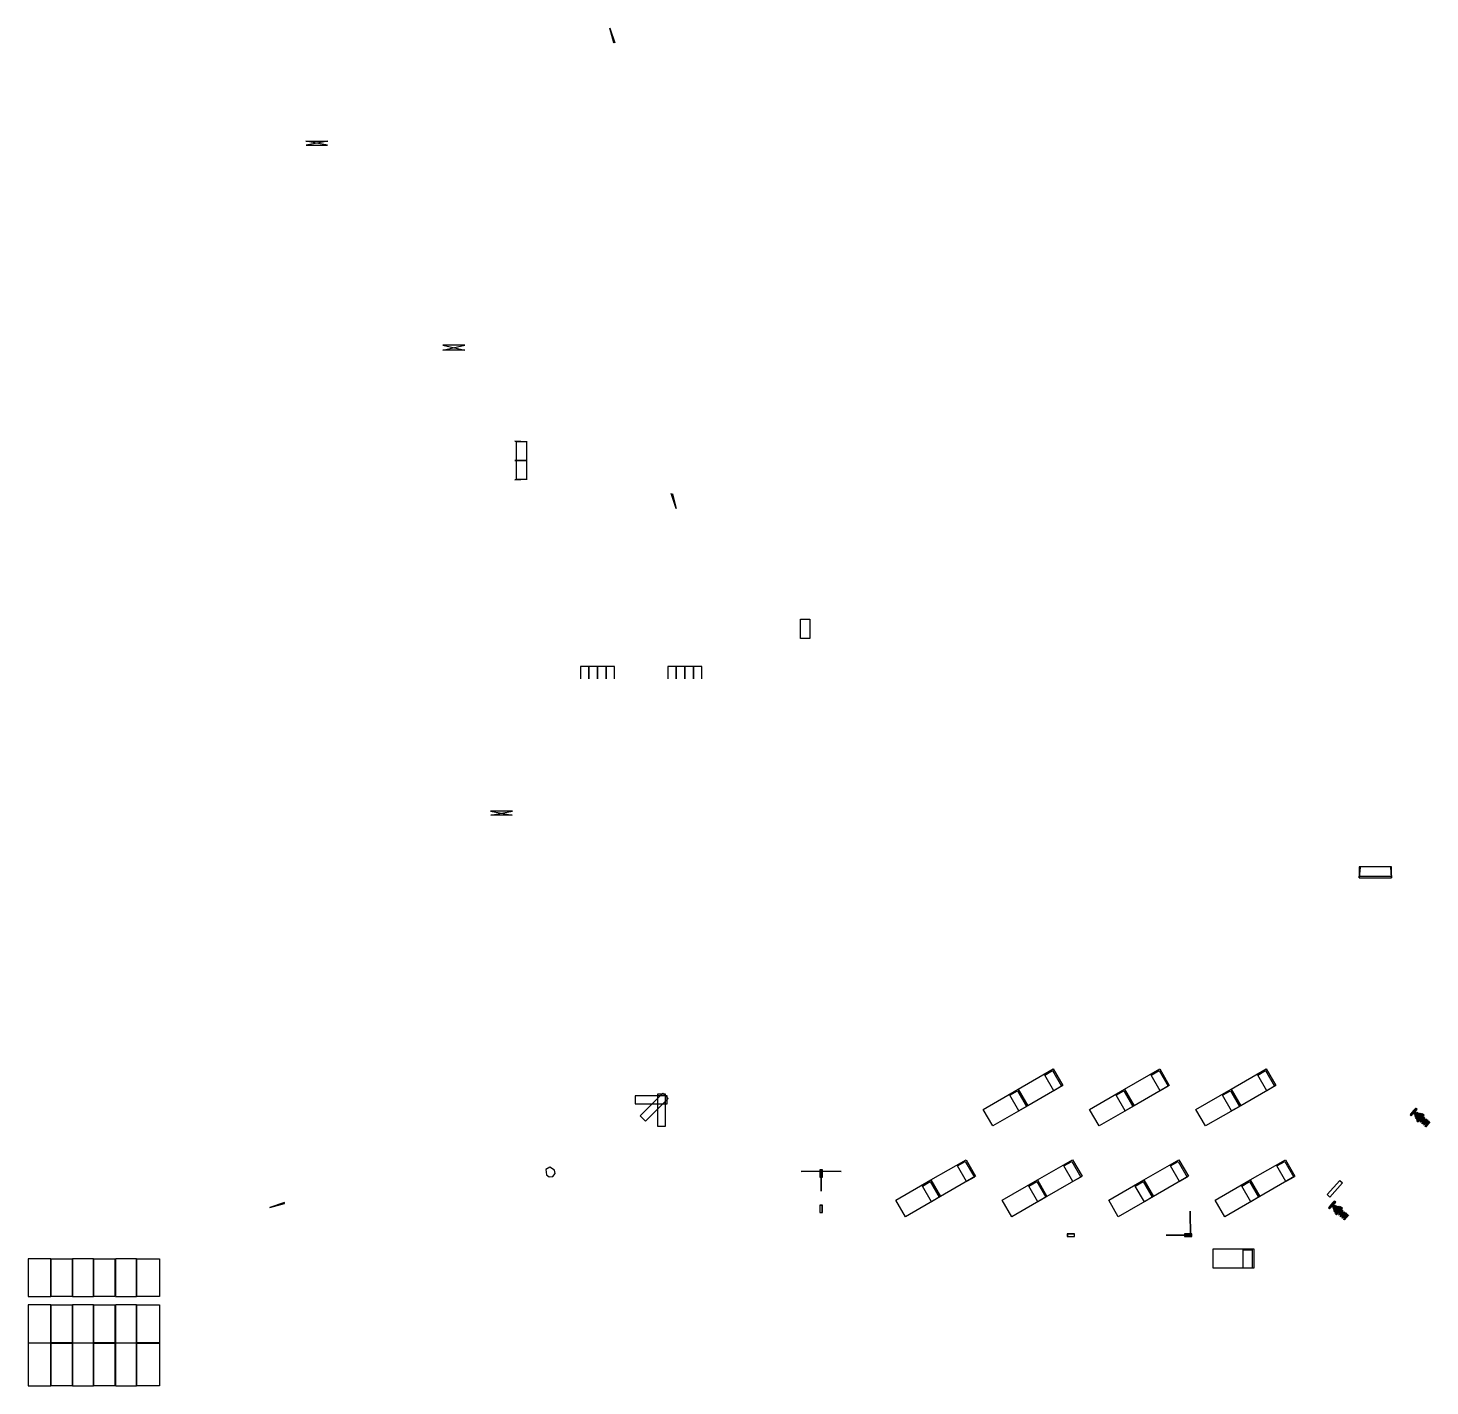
# Model space of a CAD drawing. Header units: millimetres. Extents: x -167342 to 210257, y -148500 to 0.
# Drawn here: x -92840 to -27113, y -119219 to -55549 of the extents above; entities that cross this region are included whole.
import ezdxf

# ---------------------------------------------------------------- set-up
doc = ezdxf.new("R2010")
doc.units = ezdxf.units.MM
doc.layers.add('CONTROL_SIMPLIFIED', color=7, linetype='Continuous')

msp = doc.modelspace()

# ---------------------------------------------------------------- linework, layer by layer
at = {"layer": 'CONTROL_SIMPLIFIED'}
for points in [[(-65326, -56247), (-65557, -55549), (-65322, -56247)], [(-65374, -56240), (-65556, -55551), (-65373, -56240)], [(-79798, -61041), (-78798, -61041), (-79813, -60853), (-78783, -60853), (-79798, -61041)], [(-72359, -70650), (-73399, -70650), (-72359, -70419), (-73399, -70419), (-72359, -70650)], [(-69434, -74947), (-70014, -74927), (-69434, -74947)], [(-69434, -75807), (-70014, -75827), (-69434, -75807)], [(-69434, -75847), (-70014, -75827), (-69434, -75847)], [(-69434, -76707), (-70014, -76727), (-69434, -76707)], [(-62680, -77376), (-62450, -78074), (-62685, -77376)], [(-62633, -77383), (-62450, -78072), (-62633, -77383)], [(-66542, -86062), (-66542, -85482), (-66942, -85482), (-66942, -86062)], [(-66142, -86062), (-66142, -85482), (-66542, -85482), (-66542, -86062)], [(-65742, -86062), (-65742, -85482), (-66142, -85482), (-66142, -86062)], [(-65342, -86062), (-65342, -85482), (-65742, -85482), (-65742, -86062)], [(-62447, -86062), (-62447, -85482), (-62847, -85482), (-62847, -86062)], [(-62047, -86062), (-62047, -85482), (-62447, -85482), (-62447, -86062)], [(-61647, -86062), (-61647, -85482), (-62047, -85482), (-62047, -86062)], [(-61247, -86062), (-61247, -85482), (-61647, -85482), (-61647, -86062)], [(-70142, -92450), (-71142, -92450), (-70127, -92265), (-71157, -92265), (-70142, -92450)], [(-30392, -94890), (-30432, -95395), (-30392, -94896)], [(-28940, -94890), (-28920, -95395), (-28940, -94896)], [(-30392, -95315), (-28940, -95315)], [(-55663, -110088), (-55653, -109095), (-55663, -110088)], [(-56591, -109161), (-55598, -109150), (-56591, -109161)], [(-54724, -109161), (-55717, -109150), (-54724, -109161)], [(-80814, -110617), (-81511, -110847), (-80813, -110612)], [(-80821, -110665), (-81510, -110847), (-80821, -110664)], [(-38348, -111017), (-38338, -112210), (-38348, -111017)], [(-39475, -112156), (-38282, -112146), (-39475, -112156)]]:
    msp.add_lwpolyline(points, dxfattribs=at)
for points in [[(-69454, -75807), (-69454, -74947), (-69954, -74947), (-69954, -75807)], [(-69454, -76707), (-69454, -75847), (-69954, -75847), (-69954, -76707)], [(-56182, -83270), (-56182, -84170), (-56632, -84170), (-56632, -83270)], [(-28920, -94875), (-30432, -94875), (-30432, -95395), (-28920, -95395)], [(-44324, -105129), (-45969, -106079), (-46419, -105300), (-44774, -104350)], [(-45172, -104641), (-44807, -104430), (-44384, -105164), (-44749, -105375)], [(-39333, -105129), (-40978, -106079), (-41428, -105300), (-39783, -104350)], [(-40182, -104641), (-39816, -104430), (-39393, -105164), (-39758, -105375)], [(-34342, -105129), (-35988, -106079), (-36438, -105300), (-34792, -104350)], [(-35191, -104641), (-34825, -104430), (-34402, -105164), (-34767, -105375)], [(-64377, -105620), (-64377, -105990), (-62877, -105990), (-62877, -105620)], [(-64146, -106547), (-63885, -106809), (-62824, -105748), (-63086, -105487)], [(-63327, -107040), (-62957, -107040), (-62957, -105540), (-63327, -105540)], [(-45969, -106079), (-47615, -107029), (-48065, -106250), (-46419, -105300)], [(-46818, -105591), (-46452, -105380), (-46029, -106114), (-46394, -106325)], [(-40978, -106079), (-42624, -107029), (-43074, -106250), (-41428, -105300)], [(-41827, -105591), (-41462, -105380), (-41038, -106114), (-41404, -106325)], [(-35988, -106079), (-37633, -107029), (-38083, -106250), (-36438, -105300)], [(-36836, -105591), (-36471, -105380), (-36047, -106114), (-36413, -106325)], [(-27880, -106430), (-27613, -106635), (-27724, -106795), (-27671, -106841), (-27386, -106516), (-27439, -106470), (-27584, -106601), (-27820, -106394), (-27708, -106234), (-27761, -106188), (-28046, -106513), (-27993, -106559)], [(-27890, -106411), (-27623, -106616), (-27696, -106809), (-27422, -106495), (-27604, -106594), (-27840, -106387), (-27766, -106193), (-28041, -106507)], [(-27909, -106388), (-27642, -106593), (-27737, -106767), (-27468, -106461), (-27628, -106578), (-27864, -106371), (-27769, -106197), (-28038, -106504)], [(-27898, -106398), (-27631, -106603), (-27716, -106785), (-27447, -106479), (-27618, -106588), (-27854, -106381), (-27769, -106197), (-28038, -106503)], [(-27910, -106385), (-27643, -106590), (-27741, -106762), (-27474, -106458), (-27631, -106577), (-27867, -106370), (-27770, -106198), (-28037, -106502)], [(-27903, -106392), (-27636, -106597), (-27726, -106775), (-27459, -106471), (-27624, -106583), (-27860, -106376), (-27770, -106198), (-28037, -106502)], [(-27911, -106382), (-27644, -106587), (-27744, -106757), (-27479, -106455), (-27634, -106576), (-27871, -106369), (-27771, -106199), (-28036, -106501)], [(-27905, -106389), (-27638, -106594), (-27731, -106769), (-27465, -106466), (-27627, -106582), (-27863, -106375), (-27770, -106199), (-28036, -106502)], [(-27906, -106385), (-27639, -106590), (-27734, -106764), (-27471, -106464), (-27631, -106581), (-27867, -106374), (-27771, -106200), (-28035, -106501)], [(-27908, -106383), (-27641, -106588), (-27738, -106760), (-27476, -106460), (-27634, -106579), (-27870, -106372), (-27772, -106201), (-28035, -106500)], [(-27908, -106385), (-27676, -106562), (-27758, -106715), (-27522, -106447), (-27663, -106548), (-27868, -106369), (-27786, -106216), (-28021, -106484)], [(-27910, -106382), (-27677, -106559), (-27761, -106710), (-27528, -106444), (-27666, -106547), (-27871, -106368), (-27787, -106217), (-28020, -106483)], [(-27906, -106382), (-27673, -106560), (-27756, -106713), (-27525, -106449), (-27666, -106551), (-27870, -106371), (-27788, -106219), (-28019, -106482)], [(-27908, -106380), (-27675, -106557), (-27759, -106708), (-27530, -106446), (-27668, -106550), (-27873, -106370), (-27789, -106219), (-28018, -106481)], [(-27871, -106344), (-27694, -106524), (-27568, -106438), (-27772, -106671), (-27704, -106535), (-27880, -106381), (-28006, -106467), (-27801, -106234)], [(-27871, -106344), (-27694, -106524), (-27570, -106440), (-27771, -106669), (-27704, -106535), (-27880, -106381), (-28004, -106465), (-27803, -106236)], [(-27874, -106366), (-27698, -106521), (-27577, -106433), (-27778, -106663), (-27708, -106532), (-27883, -106378), (-28004, -106465), (-27803, -106236)], [(-27857, -106354), (-27248, -106912), (-27113, -106842), (-27313, -107069), (-27261, -106926), (-27868, -106394), (-28003, -106464), (-27803, -106236)], [(-27878, -106340), (-27701, -106520), (-27583, -106431), (-27782, -106658), (-27709, -106529), (-27885, -106374), (-28003, -106464), (-27804, -106237)], [(-27875, -106344), (-27697, -106523), (-27576, -106438), (-27774, -106664), (-27705, -106532), (-27881, -106377), (-28003, -106463), (-27804, -106237)], [(-27859, -106342), (-27408, -106774), (-27271, -106704), (-27471, -106931), (-27418, -106786), (-27866, -106393), (-28003, -106464), (-27804, -106237)], [(-27860, -106352), (-27251, -106910), (-27118, -106838), (-27317, -107065), (-27263, -106924), (-27870, -106391), (-28003, -106464), (-27804, -106237)], [(-27786, -106252), (-27860, -106379), (-27490, -106703), (-27357, -106628), (-27556, -106855), (-27500, -106714), (-27870, -106389), (-28003, -106464)], [(-27877, -106343), (-27699, -106522), (-27579, -106435), (-27777, -106661), (-27706, -106530), (-27882, -106376), (-28002, -106463), (-27804, -106237)], [(-27909, -106381), (-27642, -106586), (-27709, -106720), (-27511, -106495), (-27635, -106579), (-27871, -106372), (-27804, -106237), (-28002, -106463)], [(-27871, -106336), (-27568, -106637), (-27442, -106555), (-27640, -106781), (-27575, -106645), (-27876, -106381), (-28002, -106463), (-27804, -106237)], [(-27869, -106338), (-27566, -106639), (-27438, -106559), (-27635, -106785), (-27573, -106647), (-27874, -106383), (-28002, -106463), (-27804, -106237)], [(-27866, -106337), (-27415, -106770), (-27284, -106694), (-27482, -106919), (-27423, -106780), (-27872, -106387), (-28002, -106463), (-27804, -106237)], [(-27863, -106340), (-27412, -106773), (-27278, -106699), (-27476, -106925), (-27420, -106782), (-27869, -106389), (-28002, -106463), (-27804, -106237)], [(-27910, -106391), (-27350, -106845), (-27407, -106985), (-27209, -106760), (-27341, -106834), (-27861, -106378), (-27804, -106237), (-28002, -106463)], [(-27861, -106341), (-27338, -106837), (-27203, -106765), (-27401, -106990), (-27347, -106847), (-27867, -106391), (-28002, -106463), (-27804, -106237)], [(-27865, -106349), (-27256, -106907), (-27128, -106831), (-27326, -107056), (-27267, -106919), (-27874, -106387), (-28002, -106463), (-27804, -106237)], [(-27878, -106343), (-27700, -106522), (-27581, -106434), (-27778, -106659), (-27706, -106529), (-27882, -106375), (-28002, -106463), (-27805, -106238)], [(-27910, -106379), (-27643, -106584), (-27712, -106717), (-27515, -106492), (-27637, -106578), (-27873, -106371), (-27805, -106238), (-28002, -106463)], [(-27903, -106385), (-27270, -106916), (-27333, -107049), (-27136, -106825), (-27260, -106904), (-27868, -106372), (-27805, -106238), (-28002, -106463)], [(-27789, -106251), (-27863, -106377), (-27493, -106702), (-27362, -106625), (-27560, -106851), (-27501, -106711), (-27871, -106386), (-28002, -106463)], [(-27991, -106472), (-27877, -106380), (-27610, -106614), (-27676, -106749), (-27478, -106524), (-27603, -106607), (-27871, -106372), (-27805, -106238)], [(-27989, -106475), (-27875, -106382), (-27608, -106617), (-27671, -106753), (-27474, -106528), (-27600, -106608), (-27868, -106374), (-27804, -106237)], [(-27989, -106474), (-27873, -106384), (-27504, -106709), (-27565, -106847), (-27367, -106621), (-27496, -106700), (-27866, -106375), (-27804, -106237)], [(-27878, -106342), (-27733, -106490), (-27631, -106419), (-27799, -106611), (-27743, -106501), (-27885, -106375), (-27987, -106446), (-27819, -106254)], [(-27881, -106341), (-27736, -106490), (-27637, -106416), (-27803, -106606), (-27743, -106498), (-27887, -106372), (-27986, -106445), (-27820, -106255)], [(-27879, -106344), (-27735, -106492), (-27633, -106421), (-27798, -106609), (-27741, -106499), (-27884, -106373), (-27986, -106444), (-27821, -106256)], [(-27909, -106378), (-27676, -106555), (-27730, -106668), (-27565, -106480), (-27670, -106549), (-27875, -106369), (-27821, -106256), (-27986, -106444)], [(-27880, -106344), (-27736, -106492), (-27635, -106420), (-27799, -106607), (-27741, -106498), (-27884, -106372), (-27985, -106444), (-27821, -106257)], [(-27910, -106376), (-27677, -106554), (-27733, -106665), (-27569, -106478), (-27672, -106548), (-27877, -106368), (-27821, -106257), (-27985, -106444)], [(-27980, -106484), (-27865, -106394), (-27345, -106851), (-27395, -106996), (-27196, -106769), (-27334, -106839), (-27854, -106382), (-27804, -106237)], [(-27907, -106372), (-27776, -106470), (-27820, -106559), (-27686, -106405), (-27768, -106461), (-27881, -106362), (-27836, -106274), (-27971, -106427)], [(-27903, -106374), (-27772, -106472), (-27814, -106563), (-27680, -106411), (-27765, -106464), (-27878, -106366), (-27837, -106274), (-27970, -106426)], [(-27905, -106387), (-27481, -106729), (-27510, -106830), (-27377, -106678), (-27473, -106719), (-27865, -106375), (-27837, -106274), (-27970, -106426)], [(-27878, -106343), (-27700, -106522), (-27613, -106471), (-27746, -106622), (-27706, -106529), (-27882, -106375), (-27970, -106426), (-27837, -106275)], [(-27906, -106376), (-27626, -106600), (-27666, -106692), (-27533, -106541), (-27620, -106593), (-27877, -106367), (-27837, -106275), (-27970, -106426)], [(-27872, -106344), (-27549, -106654), (-27457, -106608), (-27589, -106759), (-27556, -106662), (-27878, -106380), (-27970, -106426), (-27837, -106275)], [(-27907, -106384), (-27483, -106727), (-27514, -106825), (-27381, -106674), (-27475, -106718), (-27868, -106373), (-27837, -106275), (-27970, -106426)], [(-27906, -106371), (-27774, -106469), (-27819, -106557), (-27687, -106407), (-27769, -106463), (-27882, -106364), (-27837, -106275), (-27969, -106425)], [(-27880, -106342), (-27702, -106521), (-27616, -106469), (-27748, -106619), (-27707, -106527), (-27883, -106373), (-27969, -106425), (-27837, -106275)], [(-27908, -106372), (-27626, -106598), (-27669, -106688), (-27538, -106538), (-27621, -106593), (-27881, -106365), (-27838, -106275), (-27969, -106425)], [(-27907, -106374), (-27627, -106598), (-27669, -106689), (-27537, -106539), (-27622, -106592), (-27879, -106366), (-27837, -106275), (-27969, -106425)], [(-27909, -106375), (-27593, -106628), (-27634, -106719), (-27502, -106569), (-27588, -106621), (-27878, -106367), (-27838, -106275), (-27969, -106425)], [(-27908, -106376), (-27592, -106629), (-27631, -106722), (-27499, -106572), (-27586, -106622), (-27876, -106368), (-27837, -106275), (-27969, -106425)], [(-27909, -106378), (-27559, -106658), (-27596, -106752), (-27465, -106602), (-27553, -106651), (-27875, -106369), (-27838, -106275), (-27969, -106425)], [(-27875, -106342), (-27551, -106652), (-27461, -106605), (-27593, -106755), (-27558, -106660), (-27880, -106378), (-27969, -106425), (-27837, -106275)], [(-27910, -106380), (-27486, -106723), (-27521, -106818), (-27390, -106668), (-27480, -106715), (-27872, -106371), (-27838, -106275), (-27969, -106425)], [(-27909, -106382), (-27485, -106724), (-27518, -106821), (-27386, -106671), (-27478, -106716), (-27870, -106372), (-27837, -106275), (-27969, -106425)], [(-27882, -106343), (-27737, -106491), (-27662, -106445), (-27778, -106577), (-27742, -106497), (-27885, -106371), (-27961, -106416), (-27846, -106284)], [(-27907, -106371), (-27661, -106567), (-27698, -106647), (-27582, -106515), (-27657, -106562), (-27882, -106364), (-27846, -106284), (-27961, -106416)], [(-27905, -106372), (-27660, -106569), (-27695, -106650), (-27579, -106517), (-27655, -106563), (-27880, -106365), (-27845, -106284), (-27961, -106416)], [(-27885, -106343), (-27659, -106561), (-27586, -106513), (-27701, -106644), (-27662, -106565), (-27888, -106368), (-27961, -106416), (-27846, -106285)], [(-27886, -106344), (-27772, -106461), (-27708, -106422), (-27807, -106535), (-27776, -106466), (-27889, -106367), (-27953, -106407), (-27854, -106294)], [(-27886, -106344), (-27692, -106531), (-27628, -106492), (-27727, -106604), (-27696, -106536), (-27889, -106367), (-27953, -106407), (-27854, -106294)], [(-27887, -106344), (-27693, -106531), (-27630, -106491), (-27728, -106603), (-27697, -106535), (-27889, -106366), (-27952, -106406), (-27854, -106294)], [(-27945, -106413), (-27890, -106367), (-27809, -106438), (-27840, -106505), (-27741, -106393), (-27804, -106433), (-27885, -106361), (-27854, -106294)], [(-27887, -106345), (-27729, -106499), (-27674, -106468), (-27757, -106562), (-27733, -106503), (-27890, -106366), (-27945, -106397)], [(-27907, -106366), (-27734, -106502), (-27758, -106560), (-27676, -106467), (-27730, -106499), (-27887, -106362), (-27862, -106304)], [(-68535, -109313), (-68403, -109417), (-68236, -109397), (-68132, -109265), (-68151, -109098), (-68384, -108955), (-68563, -109076)], [(-55723, -109090), (-55723, -109437), (-55592, -109437), (-55592, -109090)], [(-55711, -109099), (-55711, -109428), (-55603, -109428), (-55603, -109099)], [(-48415, -109388), (-50060, -110338), (-50510, -109559), (-48865, -108609)], [(-49263, -108900), (-48898, -108689), (-48474, -109422), (-48840, -109633)], [(-43424, -109388), (-45069, -110338), (-45519, -109559), (-43874, -108609)], [(-44272, -108900), (-43907, -108689), (-43484, -109422), (-43849, -109633)], [(-38433, -109388), (-40078, -110338), (-40528, -109559), (-38883, -108609)], [(-39282, -108900), (-38916, -108689), (-38493, -109422), (-38858, -109633)], [(-33442, -109388), (-35088, -110338), (-35538, -109559), (-33892, -108609)], [(-34291, -108900), (-33925, -108689), (-33502, -109422), (-33867, -109633)], [(-50060, -110338), (-51706, -111288), (-52156, -110509), (-50510, -109559)], [(-50909, -109850), (-50543, -109639), (-50120, -110372), (-50485, -110583)], [(-45069, -110338), (-46715, -111288), (-47165, -110509), (-45519, -109559)], [(-45918, -109850), (-45552, -109639), (-45129, -110372), (-45494, -110583)], [(-40078, -110338), (-41724, -111288), (-42174, -110509), (-40528, -109559)], [(-40927, -109850), (-40562, -109639), (-40138, -110372), (-40504, -110583)], [(-35088, -110338), (-36733, -111288), (-37183, -110509), (-35538, -109559)], [(-35936, -109850), (-35571, -109639), (-35147, -110372), (-35513, -110583)], [(-31813, -110362), (-31939, -110244), (-31340, -109582), (-31213, -109700)], [(-55592, -111090), (-55592, -110742), (-55723, -110742), (-55723, -111090)], [(-55603, -111081), (-55603, -110751), (-55711, -110751), (-55711, -111081)], [(-31705, -110791), (-31438, -110996), (-31548, -111155), (-31496, -111202), (-31211, -110877), (-31263, -110831), (-31408, -110962), (-31644, -110755), (-31533, -110595), (-31585, -110548), (-31870, -110873), (-31817, -110919)], [(-31715, -110772), (-31448, -110977), (-31521, -111170), (-31246, -110856), (-31428, -110954), (-31664, -110747), (-31590, -110554), (-31865, -110868)], [(-31733, -110749), (-31466, -110954), (-31561, -111128), (-31292, -110821), (-31452, -110938), (-31688, -110731), (-31593, -110557), (-31862, -110864)], [(-31723, -110758), (-31456, -110963), (-31540, -111146), (-31272, -110840), (-31442, -110948), (-31679, -110741), (-31593, -110558), (-31862, -110864)], [(-31735, -110746), (-31467, -110951), (-31565, -111123), (-31298, -110818), (-31456, -110937), (-31692, -110730), (-31594, -110559), (-31861, -110863)], [(-31729, -110749), (-31462, -110954), (-31555, -111130), (-31290, -110827), (-31452, -110942), (-31688, -110735), (-31595, -110559), (-31861, -110862)], [(-31727, -110753), (-31460, -110958), (-31550, -111136), (-31283, -110832), (-31448, -110944), (-31684, -110737), (-31594, -110559), (-31861, -110863)], [(-31736, -110743), (-31469, -110948), (-31568, -111118), (-31303, -110815), (-31459, -110937), (-31695, -110730), (-31595, -110560), (-31860, -110862)], [(-31731, -110746), (-31464, -110951), (-31559, -111125), (-31295, -110824), (-31455, -110941), (-31691, -110734), (-31596, -110560), (-31860, -110861)], [(-31732, -110743), (-31465, -110948), (-31563, -111120), (-31300, -110821), (-31458, -110940), (-31694, -110733), (-31596, -110561), (-31859, -110860)], [(-31733, -110745), (-31500, -110923), (-31582, -111076), (-31347, -110807), (-31488, -110909), (-31692, -110729), (-31610, -110577), (-31845, -110845)], [(-31734, -110742), (-31501, -110920), (-31586, -111071), (-31352, -110805), (-31491, -110908), (-31695, -110729), (-31611, -110578), (-31844, -110844)], [(-31730, -110743), (-31498, -110920), (-31580, -111073), (-31349, -110810), (-31490, -110911), (-31694, -110732), (-31612, -110579), (-31843, -110842)], [(-31732, -110740), (-31499, -110918), (-31584, -111068), (-31354, -110807), (-31493, -110910), (-31697, -110731), (-31613, -110580), (-31842, -110842)], [(-31696, -110705), (-31518, -110884), (-31392, -110799), (-31597, -111032), (-31528, -110896), (-31704, -110741), (-31830, -110827), (-31625, -110594)], [(-31696, -110705), (-31518, -110884), (-31394, -110801), (-31595, -111030), (-31528, -110896), (-31704, -110741), (-31828, -110825), (-31627, -110596)], [(-31698, -110727), (-31522, -110881), (-31402, -110794), (-31603, -111023), (-31532, -110892), (-31708, -110738), (-31828, -110825), (-31627, -110596)], [(-31682, -110715), (-31073, -111273), (-30938, -111202), (-31137, -111430), (-31085, -111287), (-31693, -110754), (-31828, -110825), (-31628, -110597)], [(-31703, -110701), (-31525, -110880), (-31407, -110791), (-31606, -111018), (-31533, -110889), (-31709, -110735), (-31827, -110824), (-31628, -110597)], [(-31683, -110703), (-31233, -111135), (-31096, -111064), (-31295, -111291), (-31242, -111146), (-31690, -110753), (-31827, -110824), (-31628, -110597)], [(-31684, -110713), (-31075, -111271), (-30942, -111199), (-31142, -111426), (-31087, -111285), (-31694, -110752), (-31827, -110824), (-31628, -110597)], [(-31701, -110703), (-31524, -110883), (-31403, -110796), (-31601, -111021), (-31530, -110891), (-31706, -110736), (-31827, -110824), (-31629, -110598)], [(-31699, -110704), (-31522, -110884), (-31400, -110798), (-31598, -111024), (-31529, -110892), (-31705, -110738), (-31827, -110824), (-31628, -110598)], [(-31733, -110742), (-31466, -110947), (-31533, -111081), (-31336, -110855), (-31460, -110939), (-31696, -110732), (-31629, -110598), (-31827, -110824)], [(-31696, -110697), (-31392, -110997), (-31266, -110916), (-31464, -111141), (-31400, -111006), (-31700, -110742), (-31827, -110824), (-31629, -110598)], [(-31693, -110699), (-31390, -110999), (-31262, -110920), (-31460, -111145), (-31397, -111008), (-31698, -110744), (-31827, -110824), (-31629, -110598)], [(-31690, -110698), (-31239, -111131), (-31108, -111054), (-31306, -111280), (-31248, -111140), (-31696, -110747), (-31827, -110824), (-31629, -110598)], [(-31687, -110701), (-31236, -111133), (-31102, -111060), (-31300, -111285), (-31245, -111143), (-31693, -110750), (-31827, -110824), (-31629, -110598)], [(-31734, -110752), (-31174, -111205), (-31231, -111346), (-31033, -111120), (-31165, -111195), (-31685, -110738), (-31629, -110598), (-31827, -110824)], [(-31685, -110702), (-31162, -111197), (-31027, -111125), (-31225, -111351), (-31171, -111208), (-31692, -110752), (-31827, -110824), (-31629, -110598)], [(-31689, -110710), (-31080, -111268), (-30952, -111191), (-31150, -111417), (-31091, -111280), (-31698, -110747), (-31827, -110824), (-31629, -110598)], [(-31614, -110611), (-31688, -110738), (-31318, -111062), (-31187, -110986), (-31384, -111211), (-31326, -111071), (-31696, -110747), (-31827, -110824)], [(-31611, -110612), (-31685, -110739), (-31315, -111064), (-31181, -110989), (-31381, -111216), (-31324, -111074), (-31694, -110750), (-31827, -110824)], [(-31702, -110703), (-31525, -110883), (-31405, -110795), (-31602, -111020), (-31531, -110890), (-31707, -110735), (-31826, -110823), (-31629, -110598)], [(-31735, -110740), (-31467, -110945), (-31536, -111078), (-31339, -110853), (-31462, -110938), (-31698, -110731), (-31629, -110598), (-31826, -110823)], [(-31727, -110745), (-31094, -111276), (-31157, -111410), (-30960, -111185), (-31084, -111265), (-31692, -110732), (-31629, -110598), (-31826, -110823)], [(-31815, -110833), (-31702, -110740), (-31434, -110975), (-31500, -111109), (-31303, -110885), (-31427, -110967), (-31695, -110733), (-31629, -110598)], [(-31814, -110835), (-31698, -110745), (-31328, -111069), (-31389, -111207), (-31191, -110982), (-31320, -111060), (-31690, -110736), (-31629, -110598)], [(-31813, -110835), (-31700, -110743), (-31432, -110977), (-31496, -111114), (-31298, -110888), (-31425, -110969), (-31692, -110734), (-31629, -110598)], [(-31702, -110703), (-31558, -110851), (-31456, -110780), (-31624, -110971), (-31567, -110861), (-31710, -110736), (-31812, -110807), (-31644, -110615)], [(-31705, -110702), (-31560, -110850), (-31461, -110777), (-31627, -110966), (-31567, -110859), (-31711, -110733), (-31811, -110806), (-31645, -110616)], [(-31705, -110704), (-31560, -110852), (-31459, -110781), (-31623, -110968), (-31566, -110858), (-31708, -110733), (-31810, -110804), (-31646, -110617)], [(-31704, -110705), (-31559, -110852), (-31457, -110782), (-31622, -110970), (-31565, -110859), (-31708, -110734), (-31810, -110805), (-31645, -110617)], [(-31734, -110737), (-31502, -110914), (-31557, -111026), (-31393, -110839), (-31496, -110908), (-31701, -110729), (-31646, -110617), (-31810, -110804)], [(-31733, -110738), (-31501, -110916), (-31554, -111029), (-31390, -110841), (-31495, -110909), (-31699, -110730), (-31645, -110617), (-31810, -110805)], [(-31805, -110844), (-31689, -110755), (-31169, -111211), (-31220, -111357), (-31021, -111130), (-31158, -111199), (-31679, -110743), (-31628, -110597)], [(-31731, -110733), (-31600, -110831), (-31645, -110919), (-31510, -110766), (-31592, -110822), (-31705, -110723), (-31660, -110634), (-31795, -110787)], [(-31727, -110735), (-31596, -110833), (-31638, -110924), (-31505, -110772), (-31590, -110825), (-31703, -110726), (-31661, -110635), (-31794, -110787)], [(-31702, -110703), (-31525, -110883), (-31437, -110832), (-31570, -110983), (-31531, -110890), (-31707, -110735), (-31794, -110786), (-31661, -110635)], [(-31730, -110736), (-31450, -110960), (-31490, -111053), (-31358, -110902), (-31444, -110953), (-31701, -110728), (-31661, -110635), (-31794, -110786)], [(-31697, -110704), (-31373, -111015), (-31281, -110969), (-31413, -111120), (-31380, -111023), (-31702, -110741), (-31794, -110786), (-31661, -110635)], [(-31731, -110745), (-31308, -111087), (-31338, -111186), (-31206, -111035), (-31300, -111078), (-31692, -110734), (-31661, -110635), (-31794, -110786)], [(-31729, -110747), (-31306, -111090), (-31334, -111190), (-31201, -111038), (-31297, -111080), (-31690, -110736), (-31661, -110635), (-31794, -110787)], [(-31730, -110731), (-31599, -110829), (-31643, -110918), (-31511, -110767), (-31593, -110823), (-31706, -110724), (-31662, -110636), (-31794, -110786)], [(-31704, -110702), (-31527, -110882), (-31441, -110829), (-31573, -110980), (-31532, -110888), (-31708, -110734), (-31794, -110786), (-31662, -110636)], [(-31731, -110734), (-31451, -110958), (-31493, -111050), (-31361, -110899), (-31446, -110952), (-31703, -110727), (-31662, -110636), (-31794, -110786)], [(-31732, -110737), (-31416, -110990), (-31455, -111083), (-31323, -110932), (-31410, -110983), (-31701, -110729), (-31662, -110636), (-31794, -110786)], [(-31699, -110703), (-31375, -111013), (-31286, -110965), (-31418, -111116), (-31382, -111020), (-31704, -110738), (-31794, -110786), (-31662, -110636)], [(-31733, -110743), (-31309, -111085), (-31342, -111182), (-31211, -111031), (-31302, -111077), (-31695, -110732), (-31662, -110636), (-31794, -110786)], [(-31732, -110733), (-31450, -110959), (-31493, -111049), (-31362, -110899), (-31446, -110953), (-31705, -110726), (-31662, -110636), (-31793, -110786)], [(-31733, -110735), (-31418, -110988), (-31458, -111080), (-31327, -110930), (-31412, -110982), (-31702, -110728), (-31662, -110636), (-31793, -110786)], [(-31733, -110738), (-31383, -111019), (-31420, -111113), (-31289, -110963), (-31377, -111012), (-31699, -110730), (-31662, -110636), (-31793, -110786)], [(-31734, -110741), (-31311, -111083), (-31345, -111179), (-31214, -111029), (-31304, -111076), (-31697, -110731), (-31662, -110636), (-31793, -110786)], [(-31730, -110733), (-31484, -110929), (-31520, -111010), (-31403, -110878), (-31479, -110923), (-31705, -110726), (-31670, -110645), (-31786, -110777)], [(-31707, -110703), (-31561, -110852), (-31486, -110806), (-31602, -110937), (-31566, -110857), (-31710, -110731), (-31785, -110777), (-31670, -110645)], [(-31710, -110704), (-31483, -110921), (-31410, -110874), (-31525, -111004), (-31487, -110926), (-31712, -110728), (-31785, -110776), (-31670, -110645)], [(-31731, -110731), (-31486, -110928), (-31522, -111007), (-31407, -110876), (-31481, -110922), (-31707, -110725), (-31670, -110645), (-31785, -110777)], [(-31710, -110705), (-31596, -110822), (-31532, -110782), (-31631, -110895), (-31600, -110826), (-31713, -110728), (-31777, -110767), (-31678, -110654)], [(-31710, -110704), (-31516, -110892), (-31453, -110852), (-31552, -110965), (-31521, -110897), (-31713, -110728), (-31777, -110767), (-31678, -110654)], [(-31711, -110704), (-31518, -110891), (-31454, -110851), (-31553, -110963), (-31521, -110895), (-31714, -110727), (-31777, -110767), (-31679, -110655)], [(-31770, -110774), (-31714, -110727), (-31633, -110798), (-31664, -110866), (-31565, -110753), (-31628, -110793), (-31710, -110722), (-31678, -110654)], [(-31711, -110705), (-31553, -110860), (-31498, -110829), (-31581, -110923), (-31557, -110864), (-31714, -110727), (-31769, -110758)], [(-31731, -110727), (-31558, -110863), (-31582, -110921), (-31500, -110828), (-31555, -110859), (-31711, -110722), (-31687, -110664)], [(-44122, -112216), (-43775, -112216), (-43775, -112085), (-44122, -112085)], [(-44113, -112204), (-43784, -112204), (-43784, -112096), (-44113, -112096)], [(-38277, -112085), (-38625, -112085), (-38625, -112216), (-38277, -112216)], [(-38286, -112096), (-38616, -112096), (-38616, -112204), (-38286, -112204)], [(-35377, -113690), (-37277, -113690), (-37277, -112790), (-35377, -112790)], [(-35868, -112843), (-35446, -112843), (-35446, -113690), (-35868, -113690)], [(-91770, -113255), (-92840, -113255), (-92840, -115031), (-91770, -115031)], [(-90768, -115031), (-91753, -115031), (-91753, -113255), (-90768, -113255)], [(-89766, -113255), (-90751, -113255), (-90751, -115031), (-89766, -115031)], [(-88764, -115031), (-89749, -115031), (-89749, -113255), (-88764, -113255)], [(-87762, -113255), (-88747, -113255), (-88747, -115031), (-87762, -115031)], [(-86676, -115031), (-87745, -115031), (-87745, -113255), (-86676, -113255)], [(-91770, -115419), (-92840, -115419), (-92840, -117195), (-91770, -117195)], [(-90768, -117195), (-91753, -117195), (-91753, -115419), (-90768, -115419)], [(-89766, -115419), (-90751, -115419), (-90751, -117195), (-89766, -117195)], [(-88764, -117195), (-89749, -117195), (-89749, -115419), (-88764, -115419)], [(-87762, -115419), (-88747, -115419), (-88747, -117195), (-87762, -117195)], [(-86676, -117195), (-87745, -117195), (-87745, -115419), (-86676, -115419)], [(-91770, -117212), (-92840, -117212), (-92840, -119219), (-91770, -119219)], [(-90768, -119219), (-91753, -119219), (-91753, -117212), (-90768, -117212)], [(-89766, -117212), (-90751, -117212), (-90751, -119219), (-89766, -119219)], [(-88764, -119219), (-89749, -119219), (-89749, -117212), (-88764, -117212)], [(-87762, -117212), (-88747, -117212), (-88747, -119219), (-87762, -119219)], [(-86676, -119219), (-87745, -119219), (-87745, -117212), (-86676, -117212)]]:
    msp.add_lwpolyline(points, close=True, dxfattribs=at)

doc.saveas('drawing.dxf')
